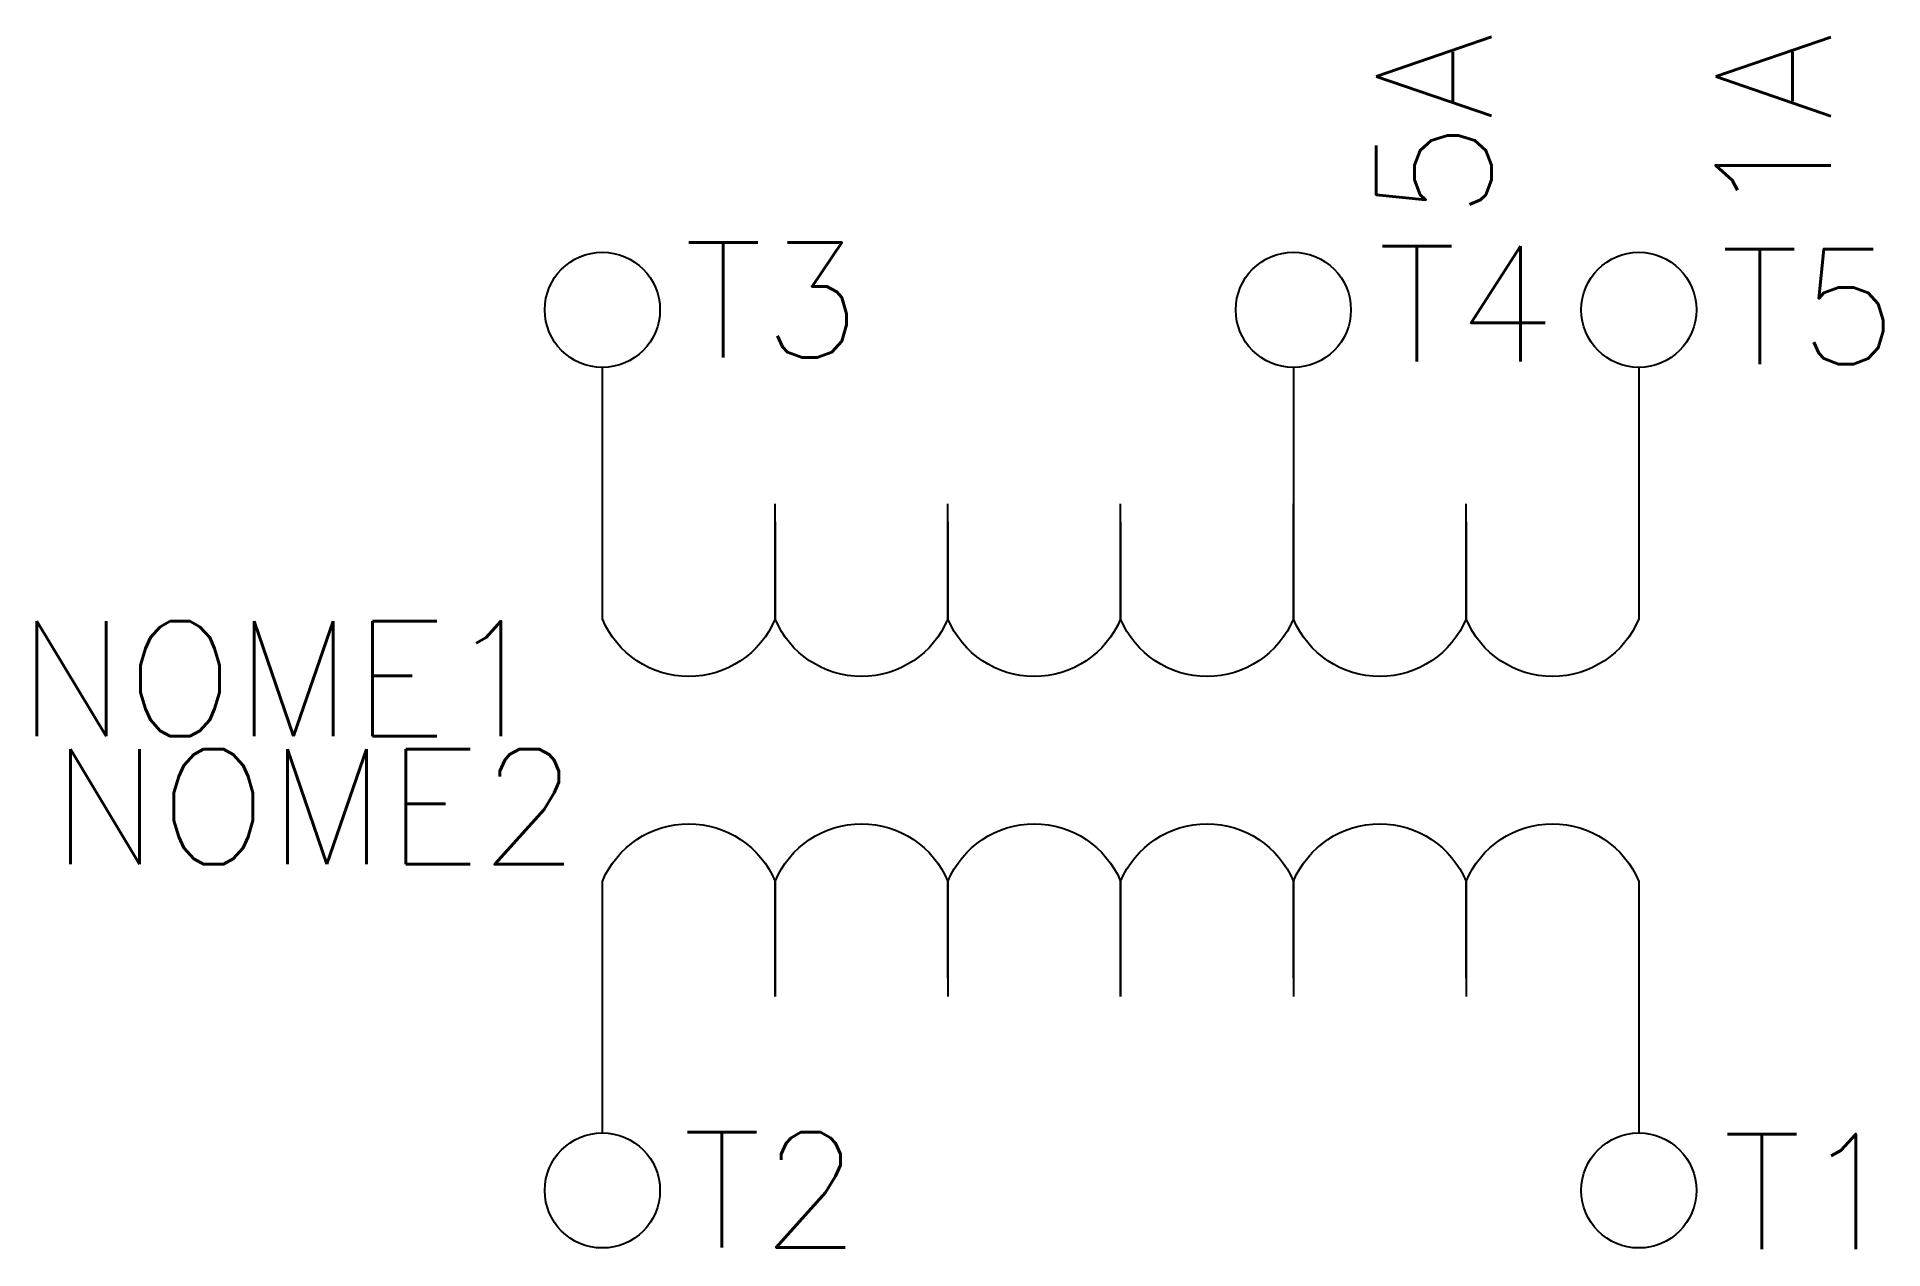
# Model space of a CAD drawing. Extents: x 432.5 to 464.6, y 212.1 to 233.1.
import ezdxf
from ezdxf.enums import TextEntityAlignment as Align

# ---------------------------------------------------------------- set-up
doc = ezdxf.new("R2010")
doc.units = 0
doc.header["$MEASUREMENT"] = 0
doc.layers.get('0').update_dxf_attribs({"linetype": 'CONTINUOUS'})
doc.styles.add('ROMANS', font='romans')

msp = doc.modelspace()

# ---------------------------------------------------------------- linework, layer by layer
at = {"color": 0}
for p, q in [((454.313, 227.402), (454.313, 224.716)), ((460.313, 227.402), (460.313, 224.716)), ((442.313, 214.101), (442.313, 216.787))]:
    msp.add_line(p, q, dxfattribs=at)
for points in [[(445.313, 224.716), (445.313, 223.032, -0.666667), (442.313, 223.032), (442.313, 227.402)], [(448.313, 224.716), (448.313, 223.032, -0.666667), (445.313, 223.032), (445.313, 225.032)], [(451.313, 224.716), (451.313, 223.032, -0.666667), (448.313, 223.032), (448.313, 225.032)], [(454.313, 224.716), (454.313, 223.032, -0.666667), (451.313, 223.032), (451.313, 225.032)], [(457.313, 224.716), (457.313, 223.032, -0.666667), (454.313, 223.032), (454.313, 225.032)], [(460.313, 224.716), (460.313, 223.032, -0.666667), (457.313, 223.032), (457.313, 225.032)], [(442.313, 216.787), (442.313, 218.471, -0.666667), (445.313, 218.471), (445.313, 216.471)], [(445.313, 216.471), (445.313, 218.471, -0.666667), (448.313, 218.471), (448.313, 216.471)], [(448.313, 216.787), (448.313, 218.471, -0.666667), (451.313, 218.471), (451.313, 216.471)], [(451.313, 216.471), (451.313, 218.471, -0.666667), (454.313, 218.471), (454.313, 216.471)], [(454.313, 216.787), (454.313, 218.471, -0.666667), (457.313, 218.471), (457.313, 216.471)], [(457.313, 216.787), (457.313, 218.471, -0.666667), (460.313, 218.471), (460.313, 214.101)]]:
    msp.add_lwpolyline(points, format="xyb", dxfattribs=at)
for centre in [(442.313, 228.402), (454.313, 228.402), (460.313, 228.402), (442.313, 213.101), (460.313, 213.101)]:
    msp.add_circle(centre, 1, dxfattribs=at)

# ---------------------------------------------------------------- texts
at = {"color": 0, "style": 'ROMANS'}
for s, p in [('5A', (456.751, 231.602)), ('1A', (462.647, 231.597))]:
    msp.add_text(s, height=2, rotation=90, dxfattribs=at).set_placement(p, align=Align.MIDDLE_CENTER)
at = {"lineweight": -3, "style": 'ROMANS'}
for tag, text, p in [('T3', 'T3', (445.269, 227.571)), ('T4', 'T4', (457.317, 227.507)), ('T5', 'T5', (463.268, 227.459))]:
    msp.add_attdef(tag, text=text, height=2, dxfattribs=at).set_placement(p, align=Align.CENTER)
for tag, text, p in [('NOME1', 'NOME1', (441.322, 220.992)), ('NOME2', 'NOME2', (441.902, 218.769))]:
    msp.add_attdef(tag, text=text, height=2, dxfattribs=at).set_placement(p, align=Align.RIGHT)
for tag, text, p in [('T2', 'T2', (446.789, 213.111)), ('T1', 'T1', (464.85, 213.081))]:
    msp.add_attdef(tag, text=text, height=2, dxfattribs=at).set_placement(p, align=Align.MIDDLE_RIGHT)

doc.saveas('drawing.dxf')
